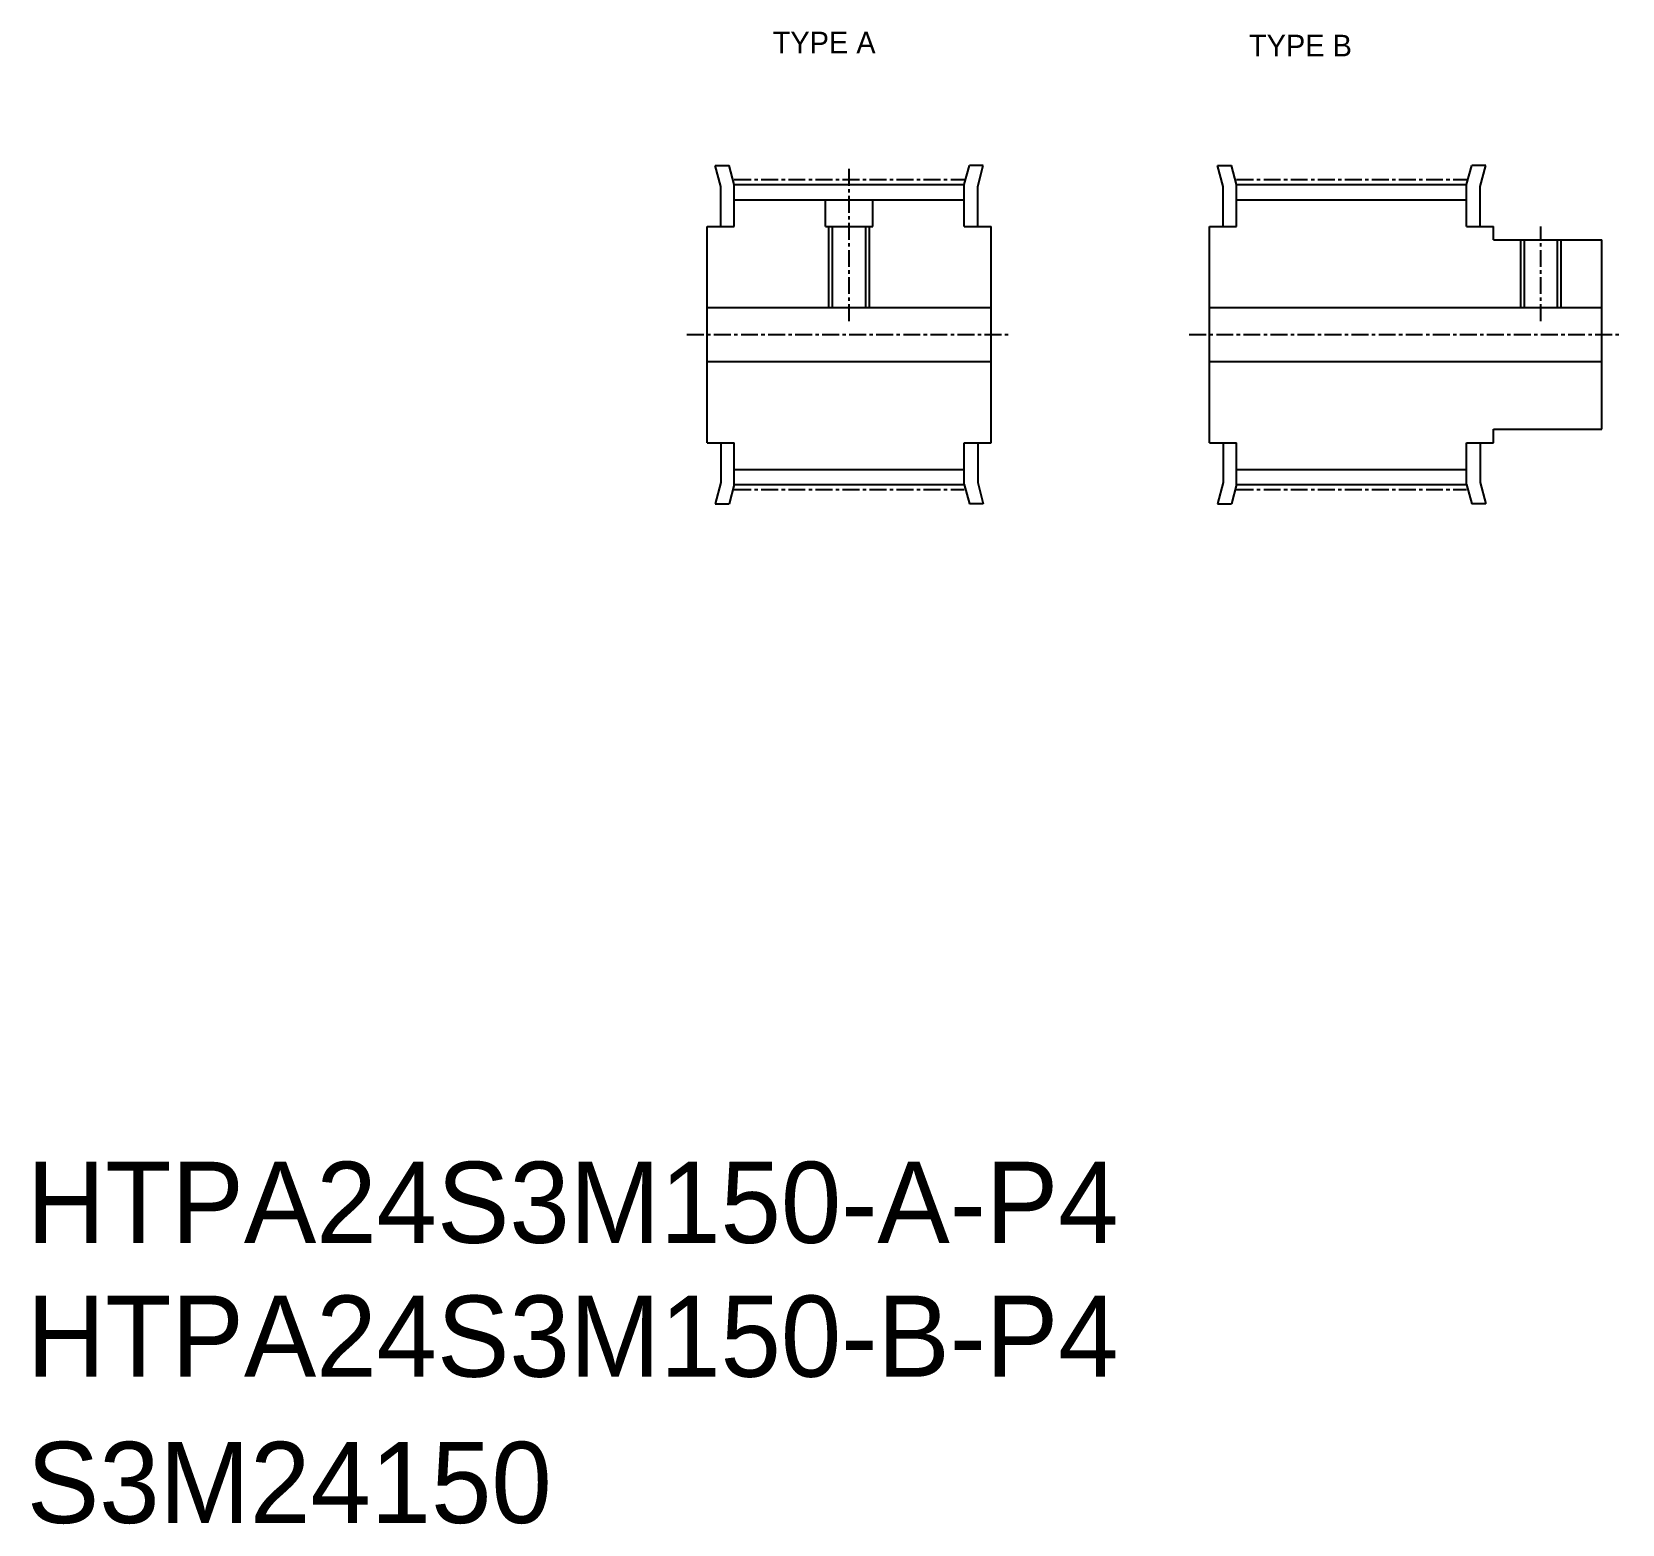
# Model space of a CAD drawing. Extents: x -286 to -168, y -61 to 49.
import ezdxf

# ---------------------------------------------------------------- set-up
doc = ezdxf.new("R2010")
doc.units = 0
doc.linetypes.add('CENTER', pattern=[2, 1.25, -0.25, 0.25, -0.25])
doc.linetypes.add('DASHED', pattern=[19.05, 12.7, -6.35])
doc.layers.get('0').update_dxf_attribs({"linetype": 'CONTINUOUS'})
doc.layers.add('CENTER', color=1, linetype='CENTER')

msp = doc.modelspace()

# ---------------------------------------------------------------- linework, layer by layer
for p, q in [((-235.11, 39.52), (-234.08, 39.52)), ((-234.69, 37.97), (-235.11, 39.52)), ((-233.69, 38.1), (-234.08, 39.52)), ((-216.69, 38.1), (-216.31, 39.52)), ((-215.28, 39.52), (-216.31, 39.52)), ((-215.69, 37.97), (-215.28, 39.52)), ((-197.55, 37.97), (-197.96, 39.52)), ((-197.96, 39.52), (-196.93, 39.52)), ((-196.55, 38.1), (-196.93, 39.52)), ((-179.55, 38.1), (-179.17, 39.52)), ((-178.13, 39.52), (-179.17, 39.52)), ((-178.55, 37.97), (-178.13, 39.52)), ((-234.69, 35.02), (-234.69, 37.97)), ((-233.69, 38.1), (-216.69, 38.1)), ((-233.69, 35.02), (-233.69, 38.1)), ((-216.69, 35.02), (-216.69, 38.1)), ((-215.69, 35.02), (-215.69, 37.97)), ((-197.55, 35.02), (-197.55, 37.97)), ((-196.55, 38.1), (-179.55, 38.1)), ((-196.55, 35.02), (-196.55, 38.1)), ((-179.55, 35.02), (-179.55, 38.1)), ((-178.55, 35.02), (-178.55, 37.97)), ((-233.69, 36.99), (-216.69, 36.99)), ((-196.55, 36.99), (-179.55, 36.99)), ((-235.69, 19.02), (-235.69, 35.02)), ((-235.69, 35.02), (-233.69, 35.02)), ((-216.69, 35.02), (-214.69, 35.02)), ((-214.69, 19.02), (-214.69, 35.02)), ((-198.55, 19.02), (-198.55, 35.02)), ((-198.55, 35.02), (-196.55, 35.02)), ((-179.55, 35.02), (-177.55, 35.02)), ((-177.55, 34.02), (-177.55, 35.02)), ((-177.55, 34.02), (-169.55, 34.02)), ((-169.55, 20.02), (-169.55, 34.02)), ((-235.69, 29.02), (-214.69, 29.02)), ((-198.55, 29.02), (-169.55, 29.02)), ((-214.69, 27.02), (-214.69, 27.02)), ((-235.69, 25.02), (-214.69, 25.02)), ((-198.55, 25.02), (-169.55, 25.02)), ((-214.69, 23.02), (-214.69, 23.02)), ((-177.55, 20.02), (-169.55, 20.02)), ((-177.55, 19.02), (-177.55, 20.02)), ((-235.69, 19.02), (-233.69, 19.02)), ((-234.69, 19.02), (-234.69, 16.08)), ((-233.69, 15.94), (-233.69, 19.02)), ((-216.69, 15.94), (-216.69, 19.02)), ((-216.69, 19.02), (-214.69, 19.02)), ((-215.69, 19.02), (-215.69, 16.08)), ((-198.55, 19.02), (-196.55, 19.02)), ((-197.55, 19.02), (-197.55, 16.08)), ((-196.55, 15.94), (-196.55, 19.02)), ((-179.55, 15.94), (-179.55, 19.02)), ((-179.55, 19.02), (-177.55, 19.02)), ((-178.55, 19.02), (-178.55, 16.08)), ((-233.69, 17.05), (-216.69, 17.05)), ((-196.55, 17.05), (-179.55, 17.05)), ((-234.69, 16.08), (-235.11, 14.52)), ((-233.69, 15.94), (-234.08, 14.52)), ((-233.69, 15.94), (-216.69, 15.94)), ((-216.69, 15.94), (-216.31, 14.52)), ((-215.69, 16.08), (-215.28, 14.52)), ((-197.55, 16.08), (-197.96, 14.52)), ((-196.55, 15.94), (-196.93, 14.52)), ((-196.55, 15.94), (-179.55, 15.94)), ((-179.55, 15.94), (-179.17, 14.52)), ((-178.55, 16.08), (-178.13, 14.52)), ((-235.11, 14.52), (-234.08, 14.52)), ((-215.28, 14.52), (-216.31, 14.52)), ((-197.96, 14.52), (-196.93, 14.52)), ((-178.13, 14.52), (-179.17, 14.52))]:
    msp.add_line(p, q)
at = {"color": 3, "linetype": 'DASHED'}
for p, q in [((-226.94, 35.02), (-226.94, 36.99)), ((-223.44, 35.02), (-223.44, 36.99)), ((-226.94, 35.02), (-223.44, 35.02)), ((-226.69, 29.02), (-226.69, 35.02)), ((-226.42, 29.02), (-226.42, 35.02)), ((-223.97, 29.02), (-223.97, 35.02)), ((-223.69, 29.02), (-223.69, 35.02)), ((-175.55, 29.02), (-175.55, 34.02)), ((-175.27, 29.02), (-175.27, 34.02)), ((-172.82, 29.02), (-172.82, 34.02)), ((-172.55, 29.02), (-172.55, 34.02))]:
    msp.add_line(p, q, dxfattribs=at)
at = {"layer": 'CENTER', "color": 1, "linetype": 'CENTER'}
for p, q in [((-225.19, 28.02), (-225.19, 39.48)), ((-233.69, 38.48), (-216.69, 38.48)), ((-196.55, 38.48), (-179.55, 38.48)), ((-174.05, 28.02), (-174.05, 35.02)), ((-237.19, 27.02), (-213.19, 27.02)), ((-200.05, 27.02), (-168.05, 27.02)), ((-233.69, 15.56), (-216.69, 15.56)), ((-196.55, 15.56), (-179.55, 15.56))]:
    msp.add_line(p, q, dxfattribs=at)

# ---------------------------------------------------------------- texts
for s, p in [('TYPE A', (-230.85, 47.8)), ('TYPE B', (-195.64, 47.58))]:
    msp.add_text(s, height=1.6).set_placement(p)
at = {"color": 7, "linetype": 'CONTINUOUS'}
for s, p in [('HTPA24S3M150-A-P4', (-285.99, -40.11)), ('HTPA24S3M150-B-P4', (-285.99, -50)), ('S3M24150', (-285.99, -60.81))]:
    msp.add_text(s, height=6, dxfattribs=at).set_placement(p)

doc.saveas('drawing.dxf')
